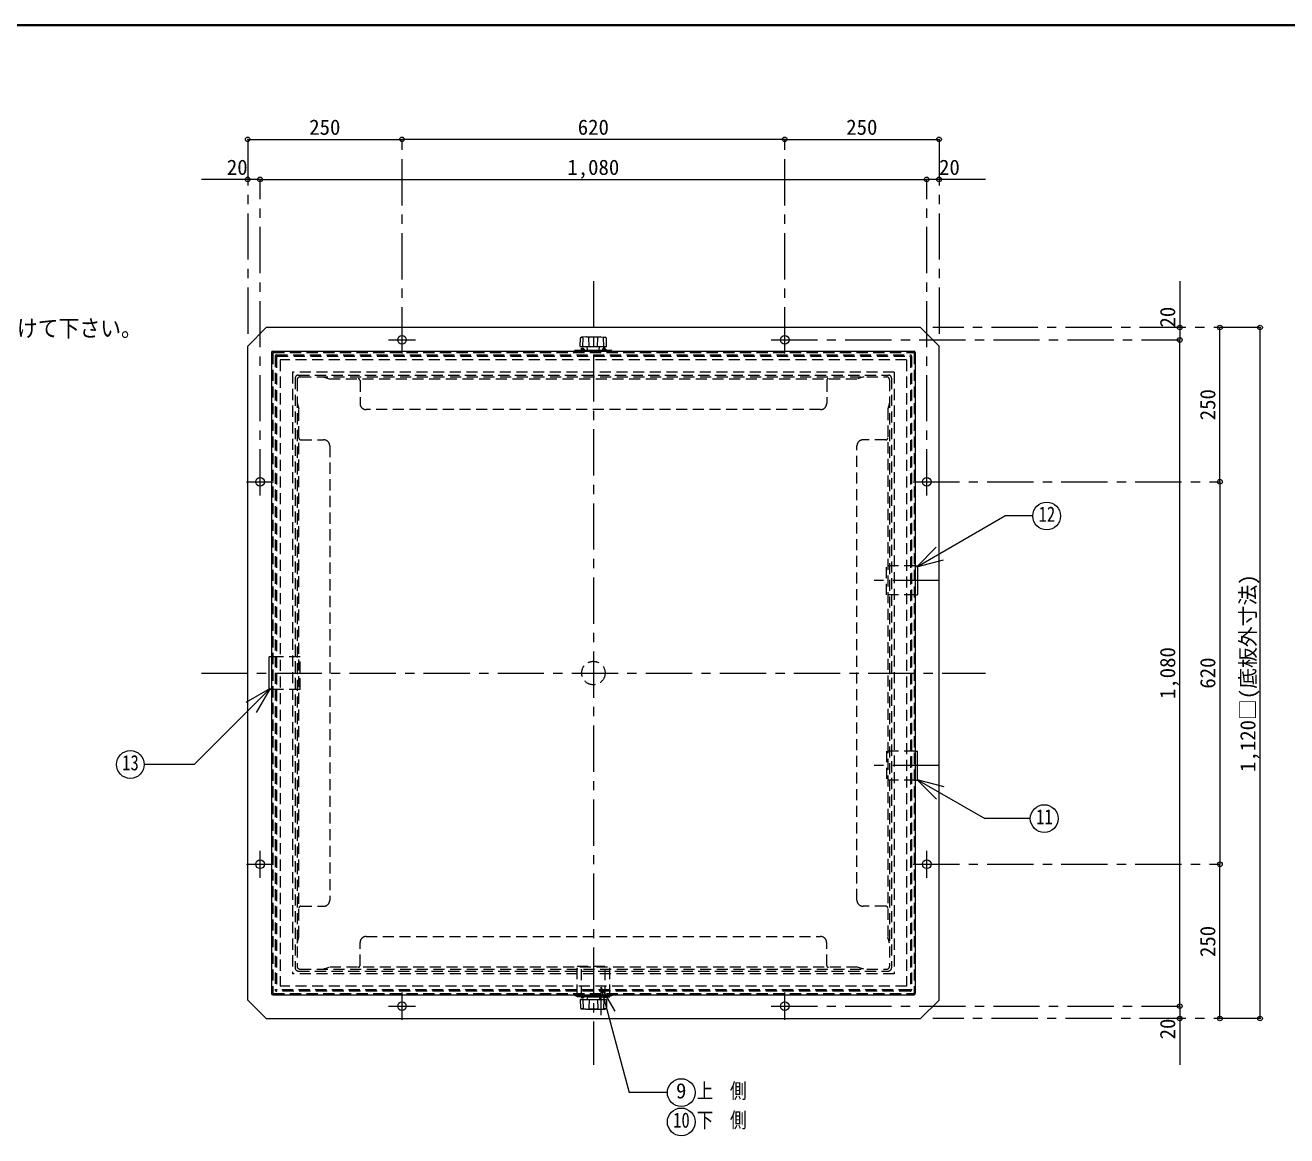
# Model space of a CAD drawing. Units: millimetres at full size, sheet at 1:15. Extents: x -3184 to 2891, y -2037 to 2178.
# Drawn here: x -1067 to 977, y 378 to 2178 of the extents above; entities that cross this region are included whole.
import ezdxf
from ezdxf.enums import TextEntityAlignment as Align

# ---------------------------------------------------------------- set-up
doc = ezdxf.new("R2010")
doc.units = ezdxf.units.MM
doc.header["$LTSCALE"] = 15
doc.header["$PDMODE"] = 32
doc.header["$PDSIZE"] = 7.5
doc.linetypes.add('CHAIN1', pattern=[8, 5, -1, 1, -1])
doc.linetypes.add('DASHED1', pattern=[1.8, 1.2, -0.6])
doc.layers.add('0-0', color=7, linetype='Continuous', lineweight=18)
doc.styles.add('ＭＳ ゴシック', font='')
doc.styles.get('ＭＳ ゴシック').set_extended_font_data('MS Gothic')

msp = doc.modelspace()

# ---------------------------------------------------------------- linework, layer by layer
at = {"layer": '0-0', "color": 1, "lineweight": 40}
msp.add_line((2890.8, 2177.87), (-3184.2, 2177.87), dxfattribs=at)
at = {"layer": '0-0', "color": 4, "lineweight": 9}
for p, q in [((-706.7, 1992.87), (-456.7, 1992.87)), ((163.3, 1992.87), (-456.7, 1992.87)), ((163.3, 1992.87), (413.3, 1992.87)), ((-686.7, 1927.87), (-781.7, 1927.87)), ((-686.7, 1927.87), (393.3, 1927.87)), ((488.3, 1927.87), (393.3, 1927.87)), ((803.3, 1762.87), (803.3, 1667.87)), ((-706.7, 1657.87), (-676.7, 1687.87)), ((383.3, 1687.87), (-676.7, 1687.87)), ((383.3, 1687.87), (413.3, 1657.87)), ((868.3, 1437.87), (868.3, 1687.87)), ((933.3, 567.87), (933.3, 1687.87)), ((-706.7, 597.87), (-706.7, 1657.87)), ((413.3, 597.87), (413.3, 1657.87)), ((803.3, 587.87), (803.3, 1667.87)), ((868.3, 1437.87), (868.3, 817.87)), ((868.3, 567.87), (868.3, 817.87)), ((-676.7, 567.87), (-706.7, 597.87)), ((-173.2, 602.87), (-173.2, 604.87)), ((-166.7, 602.87), (-173.2, 602.87)), ((-126.7, 602.87), (-120.2, 602.87)), ((-120.2, 602.87), (-120.2, 604.87)), ((413.3, 597.87), (383.3, 567.87)), ((803.3, 587.87), (803.3, 492.87)), ((-676.7, 567.87), (383.3, 567.87))]:
    msp.add_line(p, q, dxfattribs=at)
at = {"layer": '0-0', "color": 4, "linetype": 'CHAIN1', "lineweight": 9}
for p, q in [((-706.7, 1992.87), (-706.7, 1677.87)), ((-456.7, 1645.87), (-456.7, 1992.87)), ((163.3, 1645.87), (163.3, 1992.87)), ((413.3, 1992.87), (413.3, 1677.87)), ((-686.7, 1415.87), (-686.7, 1927.87)), ((393.3, 1415.87), (393.3, 1927.87)), ((-146.7, 1762.87), (-146.7, 492.87)), ((933.3, 1687.87), (403.3, 1687.87)), ((-478.7, 1667.87), (-434.7, 1667.87)), ((141.3, 1667.87), (803.3, 1667.87)), ((-708.7, 1437.87), (-664.7, 1437.87)), ((371.3, 1437.87), (868.3, 1437.87)), ((413.3, 1277.87), (293.3, 1277.87)), ((-781.7, 1127.87), (488.3, 1127.87)), ((413.3, 977.87), (293.3, 977.87)), ((-686.7, 795.87), (-686.7, 839.87)), ((393.3, 795.87), (393.3, 839.87)), ((-708.7, 817.87), (-664.7, 817.87)), ((371.3, 817.87), (868.3, 817.87)), ((-456.7, 565.87), (-456.7, 609.87)), ((163.3, 565.87), (163.3, 609.87)), ((-478.7, 587.87), (-434.7, 587.87)), ((141.3, 587.87), (803.3, 587.87)), ((933.3, 567.87), (403.3, 567.87))]:
    msp.add_line(p, q, dxfattribs=at)
at = {"layer": '0-0'}
for p, q in [((-168.16, 1657.39), (-167.74, 1670.53)), ((-167.67, 1656.87), (-125.74, 1656.87)), ((-158.47, 1672.86), (-165.85, 1672.47)), ((-163.64, 1656.87), (-163.15, 1671.42)), ((-157.94, 1672.87), (-135.47, 1672.87)), ((-156.24, 1651.33), (-156.7, 1656.87)), ((-153.56, 1656.87), (-154.04, 1671.42)), ((-139.85, 1656.87), (-139.36, 1671.42)), ((-137.16, 1651.33), (-136.7, 1656.87)), ((-134.94, 1672.86), (-127.56, 1672.47)), ((-129.77, 1656.87), (-130.25, 1671.42)), ((-125.24, 1657.39), (-125.66, 1670.53)), ((-668.2, 1647.37), (-668.2, 608.37)), ((-666.2, 1649.37), (372.8, 1649.37)), ((-176.7, 1649.37), (-176.7, 1650.87)), ((-116.7, 1650.87), (-176.7, 1650.87)), ((-161.7, 1652.87), (-166.7, 1652.87)), ((-166.7, 1652.87), (-166.7, 1650.87)), ((-164.2, 1652.87), (-164.2, 1650.87)), ((-162.7, 1652.87), (-162.7, 1654.38)), ((-161.7, 1652.87), (-161.7, 1650.87)), ((-131.7, 1652.87), (-126.7, 1652.87)), ((-131.7, 1652.87), (-131.7, 1650.87)), ((-130.7, 1652.87), (-130.7, 1654.38)), ((-129.2, 1652.87), (-129.2, 1650.87)), ((-126.7, 1652.87), (-126.7, 1650.87)), ((-116.7, 1649.37), (-116.7, 1650.87)), ((374.8, 1647.37), (374.8, 608.37)), ((377.07, 1299.89), (520.12, 1382.48)), ((565.21, 1382.48), (520.12, 1382.48)), ((377.07, 1299.89), (408.89, 1331.71)), ((377.07, 1299.89), (420.54, 1311.54)), ((374.8, 1301.37), (378.3, 1301.37)), ((378.3, 1301.37), (378.3, 1254.37)), ((374.8, 1254.37), (378.3, 1254.37)), ((-671.7, 1101.37), (-671.7, 1154.37)), ((-668.2, 1154.37), (-671.7, 1154.37)), ((-670.51, 1102.77), (-709.48, 1080.27)), ((-670.51, 1102.77), (-693.01, 1063.8)), ((-668.2, 1101.37), (-671.7, 1101.37)), ((374.8, 1001.37), (378.3, 1001.37)), ((378.3, 954.37), (378.3, 1001.37)), ((374.8, 954.37), (378.3, 954.37)), ((377.43, 955.48), (409.25, 923.66)), ((377.43, 955.48), (420.9, 943.84)), ((377.43, 955.48), (487.42, 891.98)), ((561.19, 891.98), (487.42, 891.98)), ((-134.54, 618.52), (-134.54, 573.52)), ((-134.54, 618.52), (-112.04, 579.55)), ((-134.54, 618.52), (-88.8, 447.83)), ((-666.2, 606.37), (372.8, 606.37)), ((-176.7, 606.37), (-176.7, 604.87)), ((-116.7, 604.87), (-176.7, 604.87)), ((-168.16, 598.35), (-167.74, 585.21)), ((-167.67, 598.87), (-125.74, 598.87)), ((-166.7, 602.87), (-166.7, 604.87)), ((-156.37, 602.87), (-166.7, 602.87)), ((-164.2, 602.87), (-164.2, 604.87)), ((-163.64, 598.87), (-163.15, 584.32)), ((-162.7, 602.87), (-162.7, 601.36)), ((-161.7, 602.87), (-161.7, 604.87)), ((-156.24, 604.41), (-156.7, 598.87)), ((-153.56, 598.87), (-154.04, 584.32)), ((-139.85, 598.87), (-139.36, 584.32)), ((-137.16, 604.41), (-136.7, 598.87)), ((-131.7, 602.87), (-131.7, 604.87)), ((-130.7, 602.87), (-130.7, 601.36)), ((-129.77, 598.87), (-130.25, 584.32)), ((-129.2, 602.87), (-129.2, 604.87)), ((-125.24, 598.35), (-125.66, 585.21)), ((-116.7, 606.37), (-116.7, 604.87)), ((-158.47, 582.88), (-165.85, 583.27)), ((-157.94, 582.87), (-135.47, 582.87)), ((-134.94, 582.88), (-127.56, 583.27)), ((-26.86, 447.83), (-88.8, 447.83))]:
    msp.add_line(p, q, dxfattribs=at)
at = {"layer": '0-0', "color": 4, "linetype": 'DASHED1', "lineweight": 9}
for p, q in [((-666.2, 1646.37), (-666.2, 609.37)), ((-665.2, 1647.37), (371.8, 1647.37)), ((-662.2, 1641.37), (-662.2, 614.37)), ((-660.2, 1643.37), (366.8, 1643.37)), ((-660.2, 1640.37), (-660.2, 615.37)), ((-659.2, 1641.37), (365.8, 1641.37)), ((360.8, 1635.37), (-654.2, 1635.37)), ((-654.2, 1635.37), (-654.2, 620.37)), ((360.8, 1635.37), (360.8, 620.37)), ((366.8, 1640.37), (366.8, 615.37)), ((368.8, 1641.37), (368.8, 614.37)), ((372.8, 1646.37), (372.8, 609.37)), ((340.8, 1615.37), (-634.2, 1615.37)), ((-634.2, 1615.37), (-634.2, 640.37)), ((-629.7, 1605.87), (-629.7, 649.87)), ((-626.7, 1602.87), (-626.7, 652.87)), ((-624.7, 1610.87), (331.3, 1610.87)), ((-621.7, 1607.87), (328.3, 1607.87)), ((-584.7, 1607.87), (-574.7, 1604.87)), ((-574.7, 1604.87), (281.3, 1604.87)), ((-524.7, 1601.87), (-524.7, 1564.87)), ((231.3, 1601.87), (231.3, 1564.87)), ((291.3, 1607.87), (281.3, 1604.87)), ((333.3, 1602.87), (333.3, 652.87)), ((336.3, 1605.87), (336.3, 649.87)), ((-626.7, 1565.87), (-623.7, 1555.87)), ((-623.7, 699.87), (-623.7, 1555.87)), ((221.3, 1554.87), (-514.7, 1554.87)), ((333.3, 1565.87), (330.3, 1555.87)), ((330.3, 1555.87), (330.3, 699.87)), ((-620.7, 1505.87), (-583.7, 1505.87)), ((-573.7, 1495.87), (-573.7, 759.87)), ((280.3, 759.87), (280.3, 1495.87)), ((327.3, 1505.87), (290.3, 1505.87)), ((328.3, 1254.37), (328.3, 1301.37)), ((374.8, 1301.37), (328.3, 1301.37)), ((374.8, 1254.37), (328.3, 1254.37)), ((-621.7, 1154.37), (-668.2, 1154.37)), ((-621.7, 1101.37), (-621.7, 1154.37)), ((-621.7, 1101.37), (-668.2, 1101.37)), ((328.3, 1001.37), (328.3, 954.37)), ((374.8, 1001.37), (328.3, 1001.37)), ((374.8, 954.37), (328.3, 954.37)), ((-620.7, 749.87), (-583.7, 749.87)), ((327.3, 749.87), (290.3, 749.87)), ((-626.7, 689.87), (-623.7, 699.87)), ((-514.7, 700.87), (221.3, 700.87)), ((333.3, 689.87), (330.3, 699.87)), ((-524.7, 653.87), (-524.7, 690.87)), ((231.3, 653.87), (231.3, 690.87)), ((-624.7, 644.87), (331.3, 644.87)), ((-621.7, 647.87), (328.3, 647.87)), ((-584.7, 647.87), (-574.7, 650.87)), ((281.3, 650.87), (-574.7, 650.87)), ((-173.2, 604.87), (-173.2, 652.87)), ((-173.2, 652.87), (-120.2, 652.87)), ((-165.7, 602.87), (-165.7, 652.87)), ((-127.7, 602.87), (-127.7, 652.87)), ((-120.2, 604.87), (-120.2, 652.87)), ((291.3, 647.87), (281.3, 650.87)), ((365.8, 614.37), (-659.2, 614.37)), ((360.8, 620.37), (-654.2, 620.37)), ((-665.2, 608.37), (371.8, 608.37)), ((366.8, 612.37), (-660.2, 612.37)), ((-156.37, 602.87), (-137.04, 602.87))]:
    msp.add_line(p, q, dxfattribs=at)
at = {"layer": '0-0'}
for points in [[(-165.7, 1652.87), (-165.7, 1654.38), (-162.7, 1654.38)], [(-127.7, 1652.87), (-127.7, 1654.38), (-130.7, 1654.38)], [(-670.51, 1102.77), (-793.65, 979.63), (-874.41, 979.63)], [(-165.7, 602.87), (-165.7, 601.36), (-162.7, 601.36)], [(-137.04, 602.87), (-126.7, 602.87), (-126.7, 604.87)], [(-127.7, 602.87), (-127.7, 601.36), (-130.7, 601.36)]]:
    msp.add_lwpolyline(points, dxfattribs=at)
at = {"layer": '0-0', "color": 4, "linetype": 'DASHED1', "lineweight": 9}
msp.add_lwpolyline([(340.8, 1615.37), (340.8, 640.37), (-634.2, 640.37)], dxfattribs=at)
at = {"layer": '0-0', "color": 4, "lineweight": 9}
for centre in [(-456.7, 1667.87), (163.3, 1667.87), (-686.7, 1437.87), (393.3, 1437.87), (-686.7, 817.87), (393.3, 817.87), (-456.7, 587.87), (163.3, 587.87)]:
    msp.add_circle(centre, 7, dxfattribs=at)
at = {"layer": '0-0'}
for centre in [(587.71, 1382.48), (-896.91, 979.63), (583.69, 891.98), (-4.36, 447.83), (-4.36, 400.33)]:
    msp.add_circle(centre, 22.5, dxfattribs=at)
at = {"layer": '0-0', "color": 4, "linetype": 'DASHED1', "lineweight": 9}
msp.add_circle((-146.7, 1127.87), 19, dxfattribs=at)
at = {"layer": '0-0'}
for centre, radius, start, end in [((-167.67, 1657.37), 0.5, 178.15415, 270), ((-165.74, 1670.47), 2, 93.01913, 178.15415), ((-166.21, 1669.8), 2.07, 93.02757, 128.73305), ((-166.13, 1661.91), 9.96, 72.62002, 91.09064), ((-157.94, 1662.87), 10, 90, 93.01913), ((-153.54, 1671.43), 0.5, 97.29873, 181.90915), ((-146.7, 1618.03), 54.34, 82.70127, 97.29873), ((-139.86, 1671.43), 0.5, 358.09085, 82.70127), ((-135.47, 1662.87), 10, 86.98087, 90), ((-127.28, 1661.91), 9.96, 88.90936, 107.37998), ((-127.66, 1670.47), 2, 1.84585, 86.98087), ((-127.2, 1669.8), 2.07, 51.26695, 86.97243), ((-125.74, 1657.37), 0.5, 270, 1.84585), ((-666.2, 1647.37), 2, 90, 180), ((-155.74, 1651.37), 0.5, 184.76364, 270), ((-137.66, 1651.37), 0.5, 270, 355.23636), ((372.8, 1647.37), 2, 0, 90), ((-666.2, 608.37), 2, 180, 270), ((-167.67, 598.37), 0.5, 90, 181.84585), ((-155.74, 604.37), 0.5, 90, 175.23636), ((-137.66, 604.37), 0.5, 4.76364, 90), ((-125.74, 598.37), 0.5, 358.15415, 90), ((372.8, 608.37), 2, 270, 0), ((-165.74, 585.27), 2, 181.84585, 266.98087), ((-166.21, 585.94), 2.07, 231.26695, 266.97243), ((-166.13, 593.83), 9.96, 268.90936, 287.37998), ((-157.94, 592.87), 10, 266.98087, 270), ((-153.54, 584.31), 0.5, 178.09085, 262.70127), ((-146.7, 637.71), 54.34, 262.70127, 277.29873), ((-139.86, 584.31), 0.5, 277.29873, 1.90915), ((-135.47, 592.87), 10, 270, 273.01913), ((-127.28, 593.83), 9.96, 252.62002, 271.09064), ((-127.66, 585.27), 2, 273.01913, 358.15415), ((-127.2, 585.94), 2.07, 273.02757, 308.73305)]:
    msp.add_arc(centre, radius, start, end, dxfattribs=at)
at = {"layer": '0-0', "color": 4, "linetype": 'DASHED1', "lineweight": 9}
for centre, radius, start, end in [((-665.2, 1646.37), 1, 90, 180), ((-660.2, 1641.37), 2, 90, 180), ((-659.2, 1640.37), 1, 90, 180), ((365.8, 1640.37), 1, 0, 90), ((366.8, 1641.37), 2, 0, 90), ((371.8, 1646.37), 1, 0, 90), ((-624.7, 1605.87), 5, 90, 180), ((-621.7, 1602.87), 5, 90, 180), ((-527.7, 1601.87), 3, 0, 90), ((234.3, 1601.87), 3, 90, 180), ((328.3, 1602.87), 5, 0, 90), ((331.3, 1605.87), 5, 0, 90), ((-514.7, 1564.87), 10, 180, 270), ((221.3, 1564.87), 10, 270, 0), ((-620.7, 1508.87), 3, 180, 270), ((-583.7, 1495.87), 10, 0, 90), ((290.3, 1495.87), 10, 90, 180), ((327.3, 1508.87), 3, 270, 0), ((-583.7, 759.87), 10, 270, 0), ((290.3, 759.87), 10, 180, 270), ((-620.7, 746.87), 3, 90, 180), ((327.3, 746.87), 3, 0, 90), ((-514.7, 690.87), 10, 90, 180), ((221.3, 690.87), 10, 0, 90), ((-624.7, 649.87), 5, 180, 270), ((-621.7, 652.87), 5, 180, 270), ((-527.7, 653.87), 3, 270, 0), ((234.3, 653.87), 3, 180, 270), ((328.3, 652.87), 5, 270, 0), ((331.3, 649.87), 5, 270, 0), ((-660.2, 614.37), 2, 180, 270), ((-659.2, 615.37), 1, 180, 270), ((365.8, 615.37), 1, 270, 0), ((366.8, 614.37), 2, 270, 0), ((-665.2, 609.37), 1, 180, 270), ((371.8, 609.37), 1, 270, 0)]:
    msp.add_arc(centre, radius, start, end, dxfattribs=at)
at = {"layer": '0-0', "color": 1}
for p in [(-706.7, 1992.87), (-456.7, 1992.87), (163.3, 1992.87), (413.3, 1992.87), (-706.7, 1927.87), (-686.7, 1927.87), (393.3, 1927.87), (413.3, 1927.87), (803.3, 1687.87), (868.3, 1687.87), (933.3, 1687.87), (803.3, 1667.87), (868.3, 1437.87), (868.3, 817.87), (803.3, 587.87), (803.3, 567.87), (868.3, 567.87), (933.3, 567.87)]:
    msp.add_point(p, dxfattribs=at)

# ---------------------------------------------------------------- texts
at = {"layer": '0-0', "style": 'ＭＳ ゴシック'}
for s, p in [('250', (-607.01, 1992.87)), ('620', (-172.01, 1992.87)), ('250', (262.99, 1992.87)), ('20', (-740.45, 1927.87)), ('1,080', (-188.89, 1927.87)), ('20', (413.3, 1927.87)), ('9', (-12.79, 430.95))]:
    msp.add_text(s, height=24.74, dxfattribs=at).set_placement(p, align=Align.BOTTOM_LEFT)
for s, p in [('20', (803.3, 1687.87)), ('250', (868.3, 1537.56)), ('1,120□(底板外寸法)', (933.3, 967.56)), ('1,080', (803.3, 1085.68)), ('620', (868.3, 1102.56)), ('250', (868.3, 667.56)), ('20', (803.3, 534.12))]:
    msp.add_text(s, height=24.74, rotation=90, dxfattribs=at).set_placement(p, align=Align.BOTTOM_LEFT)
for s, height, width, p in [('○ 配管は必ずフレキシブルジョイントをタンク側に近い位置に取り付けて下さい。', 27.49, 0.9, (-2143.58, 1664.74)), ('12', 24.74, 0.8, (574.59, 1365.61)), ('13', 24.74, 0.8, (-910.04, 962.76)), ('11', 24.74, 0.8, (570.57, 875.1)), ('上\u3000側', 24.74, 0.8, (20.64, 430.95)), ('10', 24.74, 0.8, (-17.48, 383.45)), ('下\u3000側', 24.74, 0.8, (20.64, 383.45))]:
    msp.add_text(s, height=height, dxfattribs=dict(at, width=width)).set_placement(p, align=Align.BOTTOM_LEFT)

doc.saveas('drawing.dxf')
